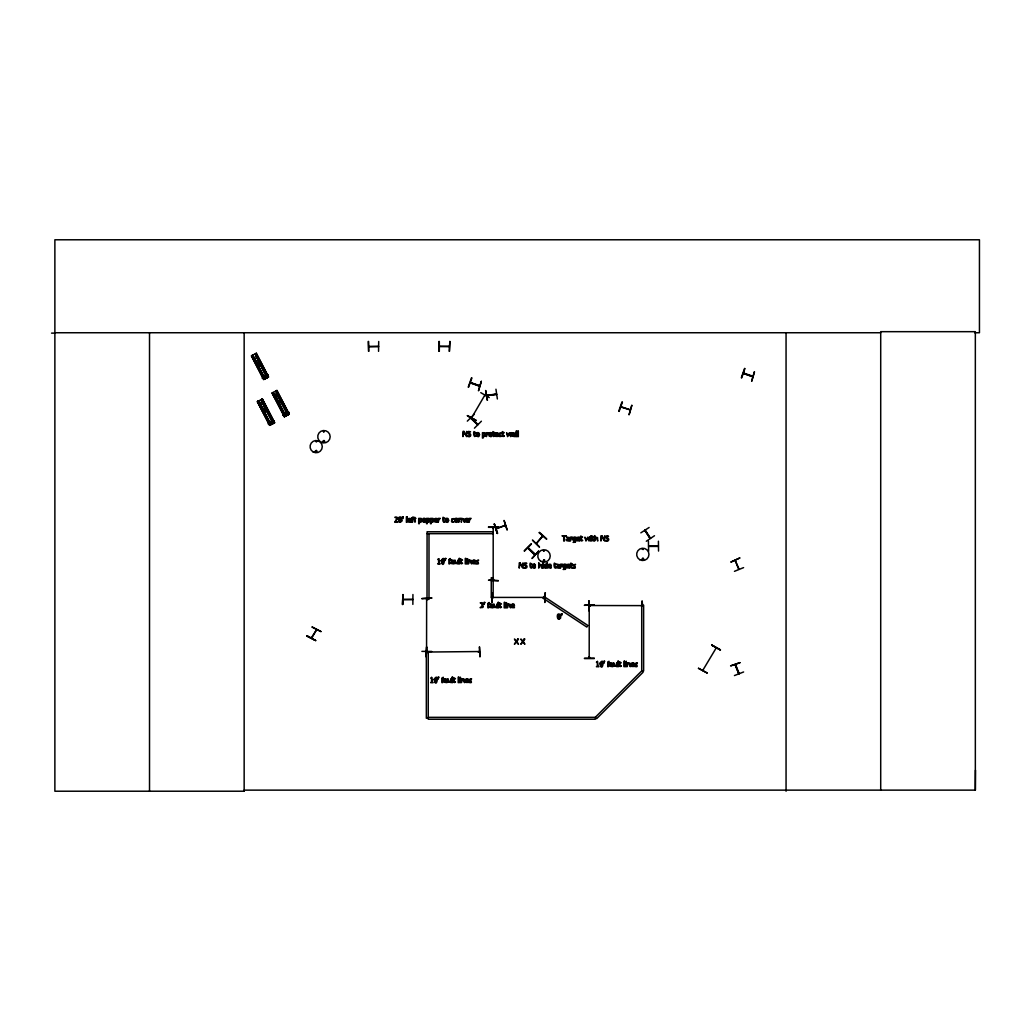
<?xml version="1.0" encoding="UTF-8"?>
<svg xmlns="http://www.w3.org/2000/svg" width="1031" height="1031" viewBox="0 0 1031 1031"><rect width="100%" height="100%" fill="white"/><g stroke="black" fill="none" stroke-linecap="round" stroke-linejoin="round"><path stroke-width="1.5" d="M974.63 332.742L979.45 332.742L979.45 239.785L54.875 239.785L54.875 791.215L244.295 791.215L244.167 790.133L975.339 790.133L975.481 770.196M477.933 424.463L471.051 417.594M535.063 554.317L527.924 547.951M738.853 673.797L735.167 664.673L738.686 673.643M484.866 395.079L471.631 417.774M471.67 417.839L472.108 418.045M484.982 395.659L484.802 395.118M716.261 647.842L702.73 670.434M426.641 599.681L426.641 598.586L426.989 599.681M589.332 605.622L589.577 606.396L589.564 605.3M589.229 658.062L589.216 656.966M589.616 658.036L589.191 657.108M315.228 451.243C317.703 448.356 316.697 454.091 315.331 451.475M316.672 441.526L315.666 441.384L316.607 441.771M315.538 451.075C316.723 453.485 317.007 449.387 315.679 450.947M323.412 431.615C325.126 429.901 323.695 433.664 323.592 431.267M323.09 441.1C324.92 444.786 324.855 437.866 323.09 441.564M324.61 441.332C322.845 443.343 323.631 439.322 324.507 441.178M543.453 550.838L544.523 550.696L543.53 550.966M642.287 549.123L643.28 549.523L642.39 549.02M643.705 558.982C640.973 562.063 642.829 555.4 643.576 559.421M496.014 528.491L505.37 525.385M426.589 598.792L426.641 599.578L427.079 598.792M427.014 599.552L427.079 531.764L492.779 531.764L492.779 533.671L427.079 533.671M493.205 527.64L493.166 597.439L491.259 597.439L491.259 577.721L493.166 577.721M493.205 579.306L493.256 580.195M589.603 657.933L589.616 657.172M470.742 417.916L477.765 424.785M650.123 538.427L644.839 530.269L650.02 538.401M645.187 530.076L645.406 531.326M649.698 537.795L650.509 538.337M311.349 637.854L316.53 629.864M619.09 411.408L622.428 402.129M618.742 411.292L621.951 401.974M620.946 407.065L630.186 409.835M741.328 377.733L744.575 368.428M741.714 377.861L744.923 368.544M743.544 373.467L752.682 376.727M744.524 373.802L743.506 373.093M754.499 371.843L751.676 381.29L754.37 371.804M471.515 377.823L468.229 387.115M468.564 387.231L471.902 377.965M478.474 385.865L479.699 385.826M479.518 385.697L470.304 382.81M493.256 527.434L493.269 528.529M402.979 599.346L412.825 599.282M479.389 651.992L478.345 651.992L479.415 651.592M544.78 597.8L543.737 597.812M648.589 546.03L658.409 545.915M735.245 664.724L735.554 665.781M739.15 673.527L735.567 664.608M439.464 346.236L449.31 346.236M467.417 415.789L476.09 420.468L467.43 415.777M489.287 397.605L480.768 392.643M698.464 668.307L707.124 673.024M711.79 645.226L720.476 649.878L711.802 645.187M707.15 672.959L698.477 668.281M306.929 636.088L315.718 640.56L306.954 636.05M312.122 627.08L320.912 631.578M320.937 631.539L312.161 627.028M496.555 394.345L486.941 395.543L496.633 394.37M543.53 560.078C543.35 562.758 545.631 559.356 543.698 560.039M544.677 561.225C544.961 557.436 541.623 562.191 544.445 561.328M643.228 559.395C640.921 560.207 643.834 556.792 643.151 559.562M412.838 599.655L402.979 599.694M492.045 597.413L544.806 597.413M493.011 597.787L492.045 597.761M478.32 651.605L479.312 651.592L478.526 651.992M544.677 597.787L543.814 597.413M642.094 605.622L589.539 605.519M641.063 605.558L642.094 605.97L642.094 600.867L642.597 605.094M735.206 560.349L739.137 569.28M738.441 672.766L739.175 673.668M311.762 638.009L316.504 629.761M539.084 532.692L546.494 539.187M542.809 536.184L536.532 543.44M539.432 547.01L532.434 540.051L539.458 546.971M470.651 418.161L477.546 424.708M534.741 554.897L527.885 548.041L534.934 554.742M703.129 670.601L703.116 670.537M467.314 421.138L474.337 414.23M471.541 418.625L471.451 418.805M474.44 428.174L481.4 421.202M524.186 550.812L531.145 543.84M524.483 551.108L531.403 544.084M538.607 551.211L531.983 558.506L538.504 551.108M751.792 375.941L752.707 376.624L743.506 373.493M470.42 382.488L471.451 382.849M493.604 580.092L493.643 579.306M589.345 605.97L590.428 605.622L589.229 605.313M271.669 423.857L271.205 422.671M640.844 532.847L649.118 527.485M654.492 535.733L646.308 541.236M620.971 406.665L630.096 409.81M470.639 382.501L479.595 385.787M256.397 353.246L251.345 355.875L263.588 379.601L268.64 376.959L256.384 353.259M252.93 358.118L257.312 355.85M253.768 359.716L258.137 357.461M255.005 362.126L259.387 359.871M256.1 364.265L260.482 362.01M257.35 366.675L261.719 364.407M262.673 376.998L267.055 374.73M262.312 378.068L268.15 375.052M262.402 378.248L268.24 375.232M265.792 376.83L265.096 377.178L266.166 377.733M265.611 378.171L266.307 377.823M277.055 390.44L272.004 393.069L284.35 416.73M257.35 401.626L262.402 398.997L274.633 422.71L269.594 425.339L257.363 401.613L269.697 425.288M273.589 395.298L277.958 393.043M258.936 403.856L263.305 401.6M274.414 396.909L278.795 394.654M259.76 405.467L264.142 403.211M275.651 399.319L280.032 397.051M260.998 407.876L265.379 405.608M276.759 401.459L281.128 399.203M262.093 410.016L266.475 407.748M277.996 403.868L282.378 401.6M263.343 412.413L267.725 410.158M283.332 414.178L287.713 411.923M268.679 422.736L273.047 420.48M282.958 415.261L288.796 412.245M283.048 415.441L288.886 412.426M285.742 414.333L286.425 413.985L285.935 414.539L286.85 415.055M268.305 423.805L274.143 420.803M268.395 423.999L274.233 420.983M271.076 422.89L271.772 422.53M284.247 416.782L289.299 414.153L276.952 390.491M271.617 423.921L272.197 423.612M743.583 567.617L734.459 571.329M739.897 662.624L730.592 665.884L739.949 662.753M734.446 675.563L743.609 671.967M542.615 535.875L536.339 543.337M496.182 528.851L505.28 525.423M507.033 529.844L504.069 520.436L507.162 529.792M528.156 547.577L535.153 554.356M658.242 546.417L648.615 546.43M449.258 346.661L439.567 346.584M427.543 652.03L426.654 651.94M485.64 390.569L487.328 400.286M495.95 389.215L497.367 398.971M496.452 393.855L486.838 395.556M487.457 400.273L485.678 390.569M324.172 442.183L323.502 442.093M488.501 526.918L498.347 526.905M488.501 527.331L498.36 527.266M658.409 541.211L658.538 551.07M648.615 551.134L648.422 541.275M498.36 580.659L488.501 580.221L498.36 580.711M491.955 592.657L492.083 602.516L491.491 596.885M402.464 604.45L402.941 594.591L402.502 604.45M492.148 597.413L493.011 597.374M588.765 600.867L588.869 610.726M412.864 604.385L412.928 594.526M584.474 605.274L594.32 604.733L584.474 605.339M589.436 605.622L590.299 605.584M431.731 651.45L421.885 651.373M426.138 656.695L426.628 646.837L426.19 656.695M479.995 656.683L479.454 646.837L479.943 656.683M584.474 658.229L594.333 658.165M584.474 658.603L594.333 658.577M51.55 333.129L54.875 333.116M54.875 332.742L880.706 332.742M438.91 341.48L438.961 351.339M449.864 341.48L449.452 351.339M378.557 346.236L368.711 346.584L378.57 346.687M368.711 351.339L368.209 341.48M378.557 351.339L378.699 341.48M449.31 351.339L449.812 341.48M427.079 599.372L428.999 599.372L428.999 533.671M428.252 717.331L595.274 717.331L641.72 670.885L641.72 605.184L643.628 605.184L643.628 670.885L641.72 670.885L643.073 672.238L596.627 718.684L595.274 717.331L595.274 719.238L428.252 719.238L428.252 652.52L426.331 652.52L426.331 718.207L428.252 718.207M534.432 564.15L533.684 564.15A1.559 1.559 0 0 0 532.782 564.653L532.563 567.385L534.432 568.197A1.546 1.546 0 0 0 535.321 567.694L535.321 564.653M743.712 373.106L752.669 376.135M479.209 651.54L426.86 652.043M479.544 386.251L470.484 382.926M467.533 415.583L476.064 420.519M711.918 645.006L720.373 650.058M307.135 635.727L315.692 640.599M534.715 554.665L527.885 548.041M589.191 657.933L589.229 605.416M539.432 532.318L546.739 538.917M529.29 549.497L533.285 553.492M645.277 530.218L650.445 538.13M738.686 569.357L735.232 560.568M276.746 390.594L288.951 414.333M276.669 390.646L288.899 414.359M276.476 390.736L288.616 414.514M276.927 392.27L287.701 413.212M276.811 392.334L288.332 414.655M275.818 391.084L288.139 414.746M277.068 393.971L287.868 414.887M276.231 392.631L287.778 414.939M256.448 354.986L267.957 377.32M287.43 415.119L286.09 415.802M256.242 355.089L267.068 376.006M256.165 355.141L266.965 376.057M255.25 353.839L267.403 377.604M258.575 360.966L267.209 377.707M258.459 361.018L267.119 377.746M266.784 377.926L265.444 378.609M285.78 415.996L274.246 393.687L285.677 416.047M273.189 392.463L285.484 416.15M272.674 392.734L284.827 416.485M254.309 357.886L265.135 378.802M272.39 392.875L284.582 416.614M254.219 357.937L265.019 378.854M272.3 392.914L284.543 416.627M252.505 355.283L264.825 378.957M264.555 379.099L252.311 355.386L264.439 379.15M252.015 355.54L264.284 379.24M251.732 355.682L263.936 379.421L251.654 355.721M262.286 399.049L274.62 422.723M262.093 399.152L274.298 422.89M262.003 399.19L274.246 422.916M261.706 399.345L273.95 423.058M261.526 399.448L273.782 423.148M261.204 399.616L273.395 423.354M273.202 423.445L260.882 399.783L273.099 423.509M272.777 423.677L271.437 424.36M258.884 400.827L271.024 424.604M258.588 400.995L270.779 424.72M258.304 401.136L269.735 423.496M258.021 401.278L270.277 424.991M257.93 401.33L270.174 425.043M257.647 401.471L269.929 425.172M494.3 524.057L497.664 533.323M589.178 600.867L589.229 610.726M589.216 657.069L589.229 657.958M426.976 650.355L426.563 651.283L426.641 598.689M402.915 594.591L402.863 604.45M975.339 790.133L975.339 331.673L880.706 331.673L880.706 790.133M786.06 332.742L786.06 791.215M439.322 341.48L439.322 351.339M368.634 341.48L368.57 351.339M244.154 332.742L244.154 791.215M149.521 332.742L149.521 791.215M534.238 564.15A1.559 1.559 0 0 1 535.141 564.653M434.064 679.377C436.538 691.118 439.786 670.769 434.064 679.377M441.113 560.658C443.588 572.398 446.835 552.049 441.113 560.658M599.836 663.41C602.323 675.15 605.571 654.801 599.836 663.41M434.786 679.12C435.056 687.497 438.343 674.854 434.786 679.12M441.835 560.4C442.106 568.777 445.392 556.134 441.835 560.4M600.558 663.152C600.841 671.529 604.127 658.886 600.558 663.152M451.978 520.011C451.668 522.575 456.591 521.557 452.364 522.253A1.508 1.508 0 0 1 451.565 521.583L451.784 518.825L454.259 518.593L451.978 520.011M499.455 434.335C499.146 436.912 504.069 435.894 499.842 436.577A1.508 1.508 0 0 1 499.043 435.92L499.262 433.149L501.736 432.917L499.455 434.335M566.032 567.681L565.362 569.344L563.132 569.434C569.46 567.669 558.879 568.416 564.086 564.15A1.753 1.753 0 0 1 565.375 564.395L566.032 564.228L566.032 567.681M575.968 540.605L575.298 542.254L573.068 542.358C579.396 540.592 568.816 541.339 574.035 537.061A1.753 1.753 0 0 1 575.311 537.306L575.968 537.138L575.968 540.605M421.963 520.23C422.504 523.155 418.277 521.351 419.346 523.722L418.689 523.722L418.689 518.387L421.138 518.4L421.963 520.23M429.798 520.23C430.352 523.155 426.125 521.351 427.182 523.722L426.525 523.722L426.525 518.387L428.973 518.4L429.798 520.23M433.767 520.23C434.309 523.155 430.082 521.351 431.138 523.722L430.481 523.722L430.481 518.387L432.93 518.4L433.767 520.23M485.717 434.567C486.258 437.479 482.031 435.675 483.101 438.059L482.444 438.059L482.444 432.711L484.892 432.736L485.717 434.567M411.859 517.923L411.846 522.279L412.503 522.279L412.503 518.928L414.101 518.928C414.101 523.722 416.498 522.781 414.758 518.928L415.957 518.387L414.758 518.387L414.758 517.253L414.101 518.387C411.201 518.941 415.119 515.1 411.859 517.923M425.855 520.333L425.378 521.854A1.546 1.546 0 0 1 424.488 522.356L422.633 521.531L422.852 518.812A1.559 1.559 0 0 1 423.741 518.309L424.488 518.309A1.534 1.534 0 0 1 425.378 518.812L425.855 520.333M448.64 520.333L448.163 521.854A1.546 1.546 0 0 1 447.274 522.356L445.405 521.531L445.624 518.812A1.559 1.559 0 0 1 446.526 518.309L447.274 518.309A1.534 1.534 0 0 1 448.163 518.812L448.64 520.333M449.013 559.549L448.988 563.918L449.645 563.918L449.645 560.555L450.715 560.013C449.026 560.078 451.913 556.908 449.013 559.549M441.964 678.256L441.938 682.625L442.595 682.625L442.595 679.274L443.665 678.72C441.977 678.798 444.864 675.627 441.964 678.256M458.06 520.333L457.584 521.854A1.546 1.546 0 0 1 456.694 522.356L454.839 521.531L455.058 518.812A1.559 1.559 0 0 1 455.947 518.309L456.694 518.309A1.534 1.534 0 0 1 457.584 518.812L458.06 520.333M479.531 434.67L479.054 436.19A1.546 1.546 0 0 1 478.165 436.693L476.296 435.868L476.515 433.149A1.559 1.559 0 0 1 477.405 432.633L478.165 432.633A1.534 1.534 0 0 1 479.054 433.149L479.531 434.67M492.187 434.67L491.71 436.19A1.546 1.546 0 0 1 490.82 436.693L488.965 435.868L489.184 433.149A1.559 1.559 0 0 1 490.073 432.633L490.82 432.633A1.534 1.534 0 0 1 491.71 433.149L492.187 434.67M487.959 603.496L487.947 607.852L488.604 607.852L488.604 604.501L489.661 603.947C487.985 604.024 490.872 600.854 487.959 603.496M607.749 662.302L607.723 666.67L608.38 666.67L608.38 663.307L609.45 662.765C607.762 662.83 610.648 659.66 607.749 662.302M407.773 519.908L408.534 522.086L411.034 522.047L408.431 520.719L411.111 520.397L410.454 518.516L408.817 518.413L407.773 519.908M434.206 519.908L434.979 522.086L437.479 522.047L434.863 520.719L437.544 520.397L436.886 518.516L435.25 518.413L434.206 519.908M465.071 519.908L465.844 522.086L468.345 522.047L465.728 520.719L468.409 520.397L467.752 518.516L466.115 518.413L465.071 519.908M472.25 561.534L473.01 563.712L475.51 563.673L472.907 562.346L475.587 562.024L474.93 560.142L473.293 560.039L472.25 561.534M465.2 680.241L465.96 682.419L468.461 682.393L465.857 681.066L468.538 680.744L467.881 678.849L466.244 678.759L465.2 680.241M495.022 434.231L495.782 436.409L498.282 436.384L495.679 435.056L498.36 434.734L497.702 432.84L496.066 432.749L495.022 434.231M511.196 605.481L511.956 607.659L514.469 607.62L511.853 606.292L514.533 605.97L513.876 604.089L512.239 603.986L511.196 605.481M544.097 565.723L544.677 567.939L547.345 568.133L547.345 562.681L546.688 564.382A1.778 1.778 0 0 0 545.386 564.15A1.534 1.534 0 0 0 544.561 564.653L544.097 565.723M548.054 565.748L548.827 567.926L551.327 567.888L548.711 566.56L551.392 566.238L550.734 564.357L549.098 564.253L548.054 565.748M566.754 565.748L567.514 567.926L570.014 567.888L567.411 566.56L570.091 566.238L569.434 564.357L567.797 564.253L566.754 565.748M576.69 538.659L577.45 540.837L579.95 540.811L577.347 539.484L580.028 539.161L579.37 537.267L577.734 537.177L576.69 538.659M630.985 664.286L631.745 666.464L634.245 666.426L631.642 665.098L634.323 664.776L633.665 662.894L632.029 662.791L630.985 664.286M482.534 606.267L480.085 607.646L482.779 607.478A1.624 1.624 0 0 0 483.217 606.653C481.889 605.017 484.402 601.666 480.227 602.864C483.281 603.406 480.833 604.553 482.534 606.267M403.289 516.84L402.67 518.864L402.515 516.84L403.289 516.84M445.843 558.467L445.212 560.503L445.07 558.467L445.843 558.467M438.794 677.187L438.162 679.21L438.02 677.187L438.794 677.187M484.789 602.413L484.17 604.437L484.016 602.413L484.789 602.413M562.024 613.87L561.392 615.907L561.251 613.87L562.024 613.87M604.578 661.219L603.947 663.255L603.805 661.219L604.578 661.219M401.072 518.297C399.577 521.428 398.791 515.41 401.072 518.297M559.807 615.327C558.312 618.458 557.526 612.44 559.807 615.327M401.884 520.835C399.474 524.895 397.798 519.56 398.868 517.562A1.495 1.495 0 0 1 399.577 517.059C402.941 516.492 400.634 519.701 401.884 520.835M560.619 617.865C558.209 621.925 556.534 616.59 557.603 614.592A1.495 1.495 0 0 1 558.299 614.089C561.663 613.522 559.369 616.731 560.619 617.865M476.051 560.851C478.268 563.132 478.049 562.926 476.013 563.673L477.675 563.983A1.495 1.495 0 0 0 478.448 563.648C478.616 561.173 475.459 560.864 478.693 560.194L476.051 560.851M469.002 679.571C471.219 681.839 470.999 681.633 468.963 682.393L470.626 682.702A1.495 1.495 0 0 0 471.399 682.367C471.567 679.88 468.409 679.584 471.644 678.913L469.002 679.571M572.952 565.065C575.221 567.359 574.886 567.14 572.914 567.888L574.576 568.197A1.495 1.495 0 0 0 575.337 567.862C575.504 565.388 572.36 565.078 575.594 564.408L572.952 565.065M634.787 663.603C637.003 665.884 636.784 665.678 634.748 666.426L636.411 666.735A1.495 1.495 0 0 0 637.171 666.4C637.351 663.925 634.194 663.616 637.429 662.946L634.787 663.603M467.559 432.505C469.376 435.61 472.237 435.443 467.481 436.306C470.845 438.433 472.469 433.252 468.422 433.265C468.564 431.319 473.152 432.169 468.577 431.422A1.662 1.662 0 0 0 467.803 431.976L467.559 432.505M523.825 564.009C525.733 567.14 528.426 566.986 523.761 567.81C527.112 569.937 528.735 564.756 524.689 564.769C524.831 562.823 529.418 563.673 524.843 562.939A1.662 1.662 0 0 0 524.07 563.48L523.825 564.009M605.545 536.932C607.439 540.051 610.133 539.896 605.468 540.734C608.818 542.86 610.455 537.679 606.408 537.692C606.55 535.746 611.138 536.597 606.563 535.849A1.662 1.662 0 0 0 605.79 536.404L605.545 536.932M423.11 519.676C423.599 525.72 426.834 516.531 423.11 519.676M445.895 519.676C446.371 525.72 449.606 516.531 445.895 519.676M455.315 519.676C455.805 525.72 459.04 516.531 455.315 519.676M476.786 433.999C477.263 440.057 480.498 430.868 476.786 433.999M489.441 433.999C489.931 440.057 493.166 430.868 489.441 433.999M533.053 565.516C533.53 571.561 536.777 562.372 533.053 565.516M421.279 520.307C421.486 522.704 417.774 521.802 419.346 519.34L420.79 518.993L421.279 520.307M429.128 520.307C429.334 522.704 425.623 521.802 427.182 519.34L428.638 518.993L429.128 520.307M433.084 520.307C433.291 522.704 429.579 521.802 431.138 519.34L432.595 518.993L433.084 520.307M485.034 434.631C485.24 437.041 481.529 436.139 483.101 433.677L484.544 433.316L485.034 434.631M399.242 520.462C400.015 524.495 402.412 518.013 399.242 520.462M544.819 565.555C545.283 571.367 548.105 562.32 544.819 565.555M557.977 617.492C558.75 621.525 561.148 615.043 557.977 617.492M450.972 562.41L450.934 562.784A1.34 1.34 0 0 0 451.14 563.493L454.04 563.918L453.795 560.387L451.243 560.091L453.382 561.341L450.972 562.41M443.923 681.117L443.884 681.491A1.34 1.34 0 0 0 444.09 682.213L446.99 682.625L446.745 679.107L444.193 678.81L446.333 680.06L443.923 681.117M489.918 606.344L489.88 606.731A1.34 1.34 0 0 0 490.086 607.439L492.986 607.852L492.754 604.334L490.202 604.037L492.328 605.287L489.918 606.344M512.046 435.108L511.995 435.482A1.34 1.34 0 0 0 512.201 436.203L515.113 436.616L514.869 433.097L512.317 432.801L514.456 434.051L512.046 435.108M556.456 566.625L556.418 566.998A1.34 1.34 0 0 0 556.624 567.707L559.524 568.133L559.292 564.601L556.74 564.305L558.879 565.555L556.456 566.625M566.406 539.535L566.354 539.909A1.34 1.34 0 0 0 566.56 540.631L569.46 541.043L569.228 537.525L566.676 537.228L568.816 538.478L566.406 539.535M609.708 665.163L609.669 665.536A1.34 1.34 0 0 0 609.862 666.245L612.775 666.67L612.53 663.139L609.978 662.843L612.118 664.093L609.708 665.163M563.506 565.516C564.034 571.032 566.766 562.398 563.506 565.516M573.442 538.44C573.971 543.956 576.703 535.321 573.442 538.44M397.708 518.4L395.363 521.686L397.927 522.279L394.705 522.279L396.999 518.438L394.821 517.291L396.806 517.072L397.708 518.4M451.655 562.475L452.648 563.377L453.382 561.869L451.655 562.475M444.606 681.195L445.598 682.097L446.333 680.589L444.606 681.195M512.716 435.172L513.722 436.087L514.456 434.567L512.716 435.172M490.601 606.421L491.594 607.323L492.328 605.816L490.601 606.421M557.14 566.689L558.132 567.591L558.879 566.083L557.14 566.689M567.076 539.6L568.068 540.515L568.816 538.994L567.076 539.6M610.378 665.227L611.383 666.129L612.118 664.621L610.378 665.227M257.866 364.007C259.013 368.247 261.255 361.211 257.866 364.007M263.872 409.758C265.006 413.998 267.248 406.961 263.872 409.758M278.525 401.201C279.659 405.441 281.914 398.404 278.525 401.201M511.028 432.711L510.384 435.739L509.43 432.711L507.961 435.739L506.595 432.711L507.587 436.616L509.146 433.6L510.706 436.616L511.698 432.711L511.028 432.711M589.397 537.138L588.753 540.167L587.799 537.138L586.33 540.167L584.951 537.138L585.956 541.043L587.502 538.027L589.075 541.043L590.054 537.138L589.397 537.138M408.508 519.456C410.982 521.854 410.531 517.227 408.508 519.456M434.94 519.456C437.415 521.854 436.964 517.227 434.94 519.456M465.806 519.456C468.267 521.854 467.79 517.24 465.806 519.456M495.756 433.793C498.231 436.19 497.78 431.551 495.756 433.793M472.984 561.083C475.459 563.48 475.007 558.854 472.984 561.083M465.935 679.803C468.409 682.2 467.958 677.573 465.935 679.803M511.93 605.029C514.405 607.427 513.954 602.8 511.93 605.029M548.788 565.297C551.263 567.694 550.812 563.068 548.788 565.297M567.488 565.297C569.963 567.694 569.512 563.068 567.488 565.297M577.424 538.221C579.899 540.618 579.448 535.978 577.424 538.221M631.719 663.848C634.194 666.232 633.743 661.606 631.719 663.848M438.742 558.686L437.672 559.421L438.613 559.897L438.613 563.377L437.672 563.918L440.211 563.918L439.283 563.377L438.742 558.686M431.693 677.406L430.623 678.127L431.564 678.604L431.564 682.097L430.623 682.625L433.162 682.625L432.234 682.097L431.693 677.406M597.477 661.438L596.408 662.173L597.349 662.649L597.349 666.129L596.408 666.67L598.947 666.67L598.019 666.129L597.477 661.438M631.874 405.389L629.052 414.836L631.745 405.338M481.322 381.354L478.487 390.801L481.309 381.341M517.742 639.027L516.479 641.076L514.443 639.027L516.054 641.63L514.392 644.233L516.428 642.145L518.49 644.233L516.866 641.591L518.49 639.027L517.742 639.027M524.135 639.027L522.872 641.076L520.835 639.027L522.446 641.63L520.784 644.233L522.82 642.145L524.895 644.233L523.258 641.591L524.882 639.027L524.135 639.027M543.994 596.537L542.937 598.148L586.819 627.067L587.863 625.469L543.994 596.537M487.289 433.639L486.4 436.616L486.4 432.711L488.462 432.736L487.289 433.639M439.116 519.315L438.214 522.279L438.214 518.387L440.276 518.4L439.116 519.315M459.633 519.315L458.743 522.279L458.743 518.387L460.805 518.4L459.633 519.315M469.981 519.315L469.079 522.279L469.079 518.387L471.141 518.4L469.981 519.315M571.29 538.066L570.388 541.043L570.388 537.138L572.463 537.164L571.29 538.066M561.354 565.156L560.452 568.133L560.452 564.228L562.514 564.241L561.354 565.156M462.262 518.58L461.321 518.387L461.321 522.279L461.978 519.366L462.983 518.902L464.388 522.279L464.208 518.864L462.262 518.58M469.44 560.207L468.486 560.013L468.486 563.918L469.144 560.993L470.162 560.529L471.567 563.918L471.373 560.49L469.44 560.207M539.651 564.421L538.71 562.681L538.71 568.133L539.368 565.207L540.373 564.743L541.778 568.133L541.597 564.704L539.651 564.421M508.386 604.153L507.445 603.947L507.445 607.852L508.103 604.939L509.108 604.475L510.513 607.852L510.332 604.437L508.386 604.153M595.622 537.344L594.668 535.605L594.668 541.043L595.325 538.13L596.343 537.654L597.735 541.043L597.555 537.615L595.622 537.344M462.391 678.926L461.437 678.72L461.437 682.625L462.094 679.713L463.112 679.236L464.504 682.625L464.324 679.21L462.391 678.926M628.175 662.959L627.222 662.765L627.222 666.67L627.879 663.745L628.897 663.281L630.289 666.67L630.109 663.242L628.175 662.959M457.339 563.48L455.135 563.467L454.929 560.013L456.333 563.39L457.339 562.926L457.996 560.013L457.996 563.918L457.339 563.48M496.298 607.427L494.081 607.414L493.875 603.947L495.28 607.336L496.298 606.872L496.955 603.947L496.955 607.852L496.298 607.427M450.289 682.2L448.085 682.187L447.879 678.72L449.284 682.11L450.289 681.646L450.947 678.72L450.947 682.625L450.289 682.2M616.074 666.232L613.87 666.219L613.664 662.765L615.069 666.142L616.074 665.678L616.731 662.765L616.731 666.67L616.074 666.232M739.755 558.003L730.786 562.114L739.743 557.964M494.365 524.032L497.277 533.465L494.365 524.032M475.794 435.984L474.788 435.984L474.621 433.252L475.832 432.711L473.964 431.589C473.152 432.556 473.809 438.381 475.794 435.984M494.738 435.984L493.656 435.868L493.565 433.252L494.764 432.711L492.908 431.589C492.148 432.53 492.638 438.368 494.764 435.984M504.198 435.984L503.115 435.868L503.025 433.252L504.236 432.711L502.368 431.589C501.62 432.53 502.11 438.368 504.236 435.984M444.902 521.66L443.82 521.544L443.73 518.928L444.941 518.387L443.072 517.253C442.325 518.206 442.815 524.044 444.941 521.66M462.455 563.287L461.373 563.171L461.282 560.555L462.494 560.013L460.625 558.879C459.878 559.833 460.367 565.671 462.494 563.287M582.567 540.412L581.484 540.296L581.394 537.679L582.605 537.138L580.737 536.017C579.925 536.983 580.582 542.809 582.567 540.412M594.14 540.412L593.07 540.296L592.967 537.679L594.178 537.138L592.31 536.017C591.562 536.958 592.052 542.796 594.178 540.412M532.06 567.501L530.978 567.385L530.888 564.769L532.099 564.228L530.23 563.094C529.483 564.047 529.973 569.885 532.099 567.501M556.173 567.501L555.09 567.385L555 564.769L556.212 564.228L554.343 563.094C553.531 564.073 554.188 569.898 556.173 567.501M572.63 567.501L571.548 567.385L571.458 564.769L572.669 564.228L570.8 563.094C570.04 564.047 570.543 569.885 572.669 567.501M501.401 607.233L500.409 607.22L500.241 604.501L501.44 603.947L499.584 602.826C498.824 603.779 499.313 609.617 501.44 607.233M455.406 682.007L454.323 681.878L454.233 679.274L455.444 678.72L453.576 677.599C452.828 678.553 453.318 684.378 455.444 682.007M621.19 666.039L620.108 665.923L620.018 663.307L621.229 662.765L619.36 661.644C618.613 662.585 619.103 668.423 621.229 666.039M545.322 592.657L544.832 602.504L545.27 592.657M431.731 598.006L421.872 598.611L431.731 598.006M516.699 431.177L516.041 431.177L516.041 436.616L516.699 436.616L516.699 431.177M518.335 431.177L517.678 431.177L517.678 436.616L518.335 436.616L518.335 431.177M463.95 431.409L462.971 431.409L462.971 436.616L463.615 432.131L466.695 436.616L466.695 431.409L466.038 435.533L463.95 431.409M407.039 516.84L406.382 516.84L406.382 522.279L407.039 522.279L407.039 516.84M566.161 535.836L561.972 535.836L563.712 536.455L563.712 541.043L564.408 541.043L564.408 536.455L566.161 535.836M591.356 535.798L590.608 536.481L591.356 535.798M601.936 535.836L600.944 535.836L600.944 541.043L601.601 536.558L604.669 541.043L604.669 535.836L604.024 539.96L601.936 535.836M591.304 537.138L590.647 537.138L590.647 541.043L591.304 541.043L591.304 537.138M459.62 558.467L458.963 558.467L458.963 563.918L459.62 563.918L459.62 558.467M465.896 558.467L465.239 558.467L465.239 563.918L465.896 563.918L465.896 558.467M467.571 558.673L466.824 559.356L467.571 558.673M467.533 560.013L466.875 560.013L466.875 563.918L467.533 563.918L467.533 560.013M520.217 562.926L519.237 562.926L519.237 568.133L519.882 563.635L522.962 568.133L522.962 562.926L522.317 567.037L520.217 562.926M543.414 562.887L542.667 563.57L543.414 562.887M543.376 564.228L542.718 564.228L542.718 568.133L543.376 568.133L543.376 564.228M498.566 602.413L497.909 602.413L497.909 607.852L498.566 607.852L498.566 602.413M504.842 602.413L504.185 602.413L504.185 607.852L504.842 607.852L504.842 602.413M506.517 602.62L505.77 603.303L506.517 602.62M506.479 603.947L505.821 603.947L505.821 607.852L506.479 607.852L506.479 603.947M618.355 661.219L617.698 661.219L617.698 666.67L618.355 666.67L618.355 661.219M624.618 661.219L623.961 661.219L623.961 666.67L624.618 666.67L624.618 661.219M626.307 661.425L625.559 662.108L626.307 661.425M626.255 662.765L625.598 662.765L625.598 666.67L626.255 666.67L626.255 662.765M452.57 677.187L451.913 677.187L451.913 682.625L452.57 682.625L452.57 677.187M458.847 677.187L458.189 677.187L458.189 682.625L458.847 682.625L458.847 677.187M460.522 677.393L459.774 678.076L460.522 677.393M460.47 678.72L459.813 678.72L459.813 682.625L460.47 682.625L460.47 678.72M268.292 377.14L256.049 353.427L268.253 377.166M285.2 416.292L272.957 392.579L285.11 416.331M540.875 561.341A6.238 6.238 0 0 0 550.232 555.954A6.238 6.238 0 0 0 540.875 550.554A6.238 6.238 0 0 0 540.875 561.341M320.834 442.119A6.238 6.238 0 0 0 330.178 436.719A6.238 6.238 0 0 0 320.834 431.332A6.238 6.238 0 0 0 320.834 442.119M313.128 451.926A6.109 6.109 0 0 0 322.291 446.642A6.109 6.109 0 0 0 313.128 441.345A6.109 6.109 0 0 0 313.128 451.926M639.736 559.704A6.16 6.16 0 0 0 648.976 554.369A6.16 6.16 0 0 0 639.736 549.046A6.16 6.16 0 0 0 639.736 559.704"/></g></svg>
